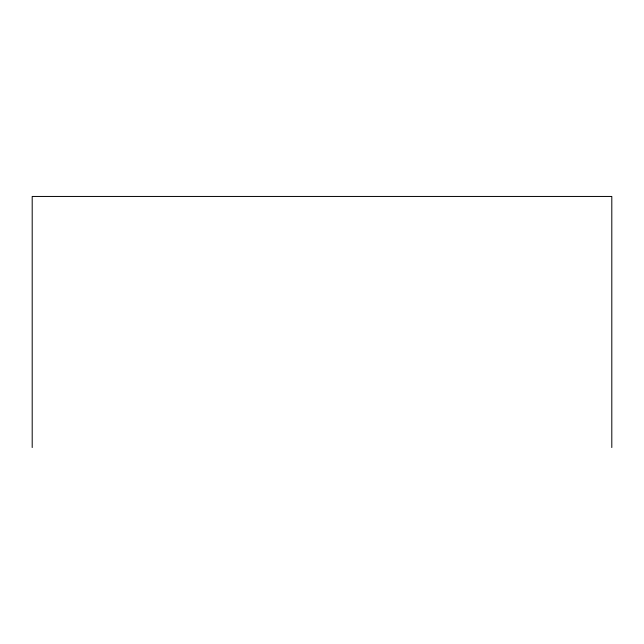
<?xml version="1.0" encoding="UTF-8"?>
<svg xmlns="http://www.w3.org/2000/svg" width="644" height="644" viewBox="0 0 644 644"><rect width="100%" height="100%" fill="white"/><g stroke="black" fill="none" stroke-linecap="round" stroke-linejoin="round"><path stroke-width="0.97" d="M611.8 447.548L611.8 196.452L32.2 196.452L32.2 447.548"/></g></svg>
